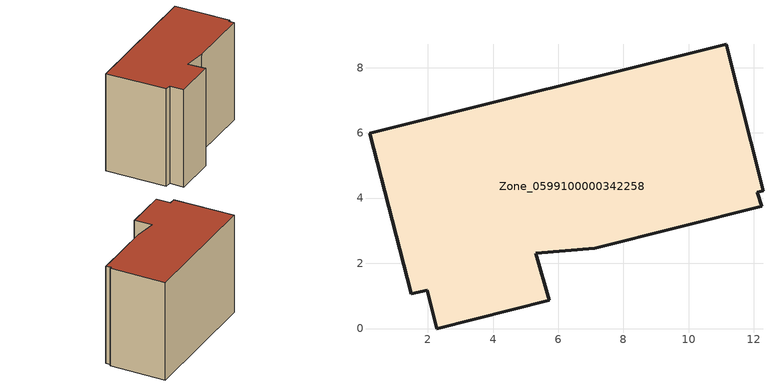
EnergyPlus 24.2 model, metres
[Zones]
Zone_0599100000342258
 floor ground (C_G): 5.31,2.3 5.73,0.86 2.28,0 1.98,1.18 1.5,1.06 0.21,5.98 11.15,8.71 12.28,4.23 12.11,4.18 12.24,3.75 7.13,2.47 z0
 wall outside (C_F): 12.28,4.23 11.15,8.71 0.21,5.98 1.5,1.06 1.98,1.18 2.28,0 5.73,0.86 5.31,2.3 7.13,2.47 12.24,3.75 12.11,4.18 12.28,4.23 z0:8.47
 roof outside (C_R): 12.24,3.75 12.11,4.18 12.28,4.23 11.15,8.71 0.21,5.98 1.5,1.06 1.98,1.18 2.28,0 5.73,0.86 5.31,2.3 7.13,2.47 z8.47
[BUILDING]
Pand.0599100000342258: North Axis=0; Terrain=City; Loads Convergence Tolerance Value=0.04; Temperature Convergence Tolerance Value=0.4; Solar Distribution=FullExterior; Maximum Number of Warmup Days=25; Minimum Number of Warmup Days=1
[Site:Location]
Rotterdam.The.Hague.AP_ZH_NLD Design_Conditions: Latitude=51.96; Longitude=4.45; Time Zone=1; Elevation=-4.5
[SITE:GROUNDTEMPERATURE:BUILDINGSURFACE]
18, 18, 18, 18, 18, 18, 18, 18, 18, 18, 18, 18
[MATERIAL] Thermal Absorptance=0.9; Solar Absorptance=0.7; Visible Absorptance=0.7
Name | Roughness | Thickness | Conductivity | Density | Specific Heat
G.TC.1992-2005 | MediumSmooth | 0.15 | 0.06 | 540 | 1210
F.TC.1992-2005 | Rough | 0.3 | 0.12 | 1920 | 840
R.TC.1992-2005 | MediumRough | 0.2 | 0.08 | 1500 | 1000
[CONSTRUCTION]
C_G: G.TC.1992-2005
C_F: F.TC.1992-2005
C_R: R.TC.1992-2005
[ZONE]
Zone_0599100000342258: Type=1; Multiplier=1; Ceiling Height=Autocalculate; Volume=Autocalculate; Floor Area=autocalculate; Part of Total Floor Area=Yes
[ZONEINFILTRATION:DESIGNFLOWRATE]
Infil_Zone_0599100000342258: Zone or ZoneList or Space or SpaceList=Zone_0599100000342258; Schedule=AlwaysOn; Design Flow Rate Calculation Method=Flow/Area; Flow Rate per Floor Area=0.0015; Constant Term Coefficient=1; Temperature Term Coefficient=0; Velocity Term Coefficient=0; Velocity Squared Term Coefficient=0
[HVACTEMPLATE:ZONE:IDEALLOADSAIRSYSTEM]
Zone_0599100000342258: Maximum Heating Supply Air Temperature=50; Minimum Cooling Supply Air Temperature=13; Maximum Heating Supply Air Humidity Ratio=0.0156; Minimum Cooling Supply Air Humidity Ratio=0.0077; Heating Limit=NoLimit; Cooling Limit=NoLimit; Dehumidification Control Type=ConstantSensibleHeatRatio; Cooling Sensible Heat Ratio=0.7; Dehumidification Setpoint=60; Humidification Control Type=None; Humidification Setpoint=30; Outdoor Air Method=None; Outdoor Air Flow Rate per Person=0.00944; Outdoor Air Flow Rate per Zone Floor Area=0; Outdoor Air Flow Rate per Zone=0; Demand Controlled Ventilation Type=None; Outdoor Air Economizer Type=NoEconomizer; Heat Recovery Type=None; Sensible Heat Recovery Effectiveness=0.7; Latent Heat Recovery Effectiveness=0.65
[ZONECONTROL:THERMOSTAT]
ThermostatControl_Zone_0599100000342258: Zone or ZoneList=Zone_0599100000342258; Control Type Schedule=DualSetpointControlType; Control 1=Thermostat_Zone_0599100000342258; Temperature Difference Between Cutout And Setpoint=0
[THERMOSTATSETPOINT:DUALSETPOINT]
Thermostat_Zone_0599100000342258: Heating Setpoint Temperature Schedule=HeatingSetpoint_Zone_0599100000342258; Cooling Setpoint Temperature Schedule=CoolingSetpoint_Zone_0599100000342258
[SCHEDULE:COMPACT]
HeatingSetpoint_Zone_0599100000342258: Through: 12/31, For: AllDays, Until: 24:00, 21
CoolingSetpoint_Zone_0599100000342258: Through: 12/31, For: AllDays, Until: 24:00, 24
DualSetpointControlType: Through: 12/31, For: AllDays, Until: 24:00, 4
AlwaysOn: Through: 12/31, For: AllDays, Until: 24:00, 1
